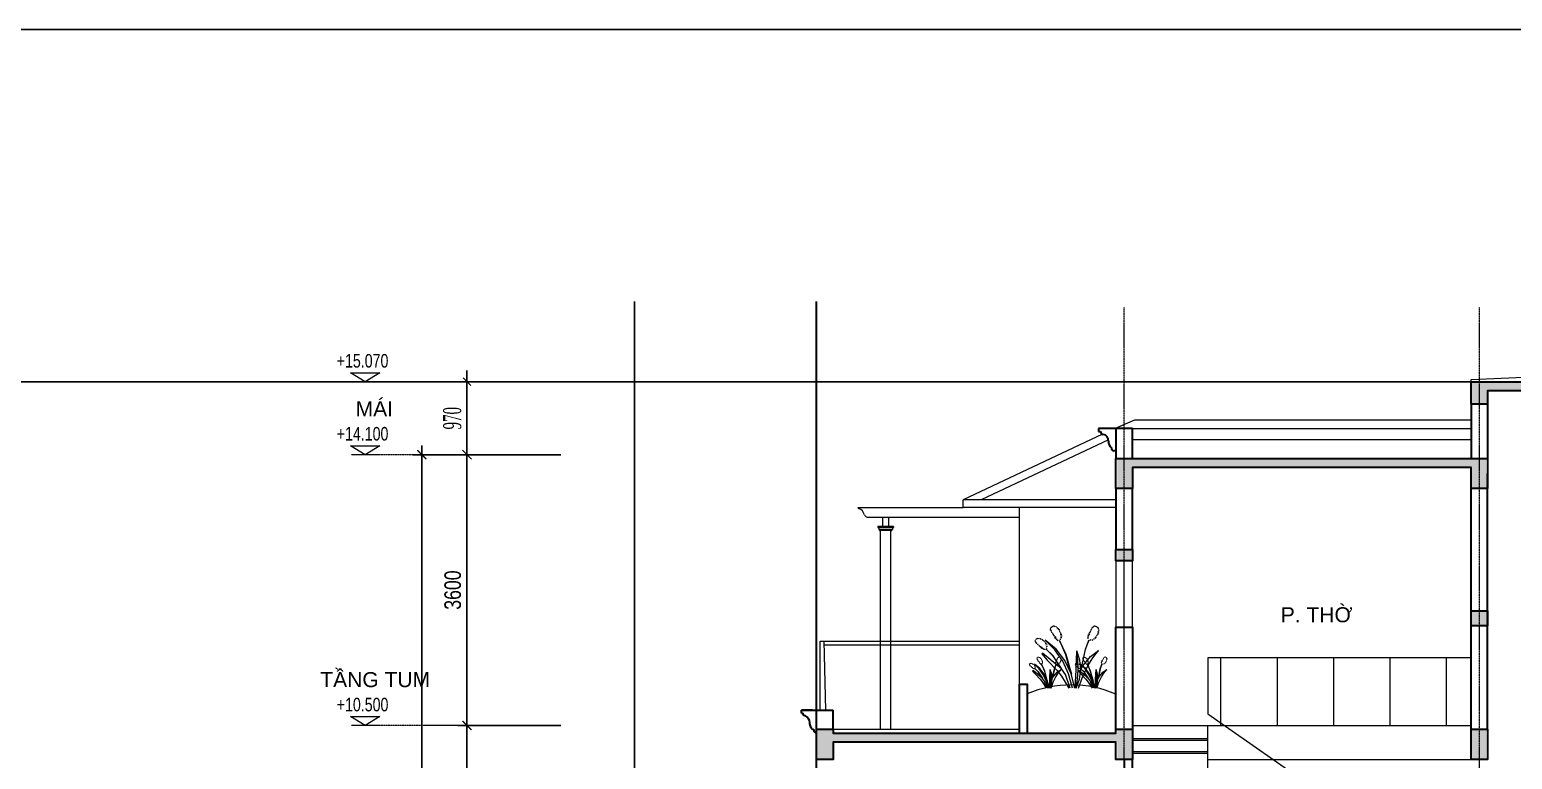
# Model space of a CAD drawing. Header units: millimetres. Extents: x -127141 to 682685, y -1234500 to 49778.
# Drawn here: x 505727 to 525432, y -9700 to 0 of the extents above; entities that cross this region are included whole.
import ezdxf
from ezdxf.enums import TextEntityAlignment as Align

# ---------------------------------------------------------------- set-up
doc = ezdxf.new("R2010")
doc.units = ezdxf.units.MM
doc.header["$MEASUREMENT"] = 0
for name, pattern in [('CENTER', [3, 1.5, -0.5, 0.5, -0.5]), ('DASHDOT', [1, 0.5, -0.25, 0, -0.25]), ('DASHDOT2', [0.5, 0.25, -0.125, 0, -0.125]), ('HIDDEN', [0.75, 0.5, -0.25])]:
    doc.linetypes.add(name, pattern=pattern)
for name, color, linetype, lineweight in [('-CENTER', 143, 'CENTER', 13), ('-CHI GIOI XD', 180, 'Continuous', 35), ('-CONCRETE', 1, 'Continuous', 35), ('-DIM', 9, 'Continuous', 13), ('-DOOR', 137, 'Continuous', 9), ('-FURNITURE', 46, 'Continuous', 9), ('-HATCH', 8, 'Continuous', 5), ('-KH', 143, 'Continuous', 13), ('-LINE1', 7, 'Continuous', 18), ('-LINE2', 252, 'Continuous', 9), ('-TEXT', 7, 'Continuous', 15), ('-TREE', 86, 'Continuous', 5), ('-WALL', 4, 'Continuous', 35), ('A-NET THAY', 125, 'Continuous', 18), ('A-TEXT', 7, 'Continuous', 18), ('A-TRUC', 251, 'DASHDOT', 5)]:
    doc.layers.add(name, color=color, linetype=linetype, lineweight=lineweight)
doc.layers.add('-RANH GIOI LO DAT', color=12, linetype='Continuous')
doc.layers.add('13. NET HATCH', color=251, linetype='Continuous')
doc.layers.add('LUOI GIONG', color=160, linetype='Continuous', plot=False)
doc.styles.add('1', font='arial.ttf')
doc.styles.add('AA - Arial - Regular', font='arial.ttf', dxfattribs={"height": 250})
doc.styles.add('AVANH', font='', dxfattribs={"width": 0.8})
doc.styles.add('ROMANSssss', font='vntimeh.shx', dxfattribs={"width": 0.55})
doc.styles.get('AVANH').set_extended_font_data('.VnAvantH')
doc.dimstyles.new('@150 NEW', dxfattribs={"dimscale": 150, "dimtxt": 1.6, "dimasz": 0.7, "dimexe": 0, "dimexo": 0, "dimgap": 0.5, "dimtad": 1, "dimdec": 0, "dimdsep": 46, "dimtxsty": 'ROMANSssss', "dimblk": 'ARCHTICK', "dimcen": 1, "dimdle": 1, "dimclrd": 8, "dimclre": 8, "dimclrt": 7, "dimadec": 0, "dimazin": 0, "dimtfac": 1, "dimtdec": 0, "dimtix": 1, "dimtmove": 2, "dimatfit": 3, "dimldrblk": 'DOT', "dimfxl": 1, "dimtolj": 1, "dimtzin": 0, "dimarcsym": 0})
doc.dimstyles.new('C_100A3', dxfattribs={"dimscale": 100, "dimtxt": 2.2, "dimasz": 1.2, "dimexe": 1.2, "dimexo": 0, "dimgap": 0.75, "dimtad": 1, "dimdec": 0, "dimzin": 0, "dimdsep": 46, "dimtxsty": 'AVANH', "dimblk": 'ARCHTICK', "dimcen": 0, "dimdle": 1.2, "dimclrd": 256, "dimclre": 256, "dimclrt": 7, "dimadec": 0, "dimazin": 0, "dimtfac": 0.0001, "dimtdec": 0, "dimtix": 1, "dimtmove": 2, "dimatfit": 3, "dimfxl": 1.8, "dimtolj": 1, "dimtzin": 0, "dimarcsym": 0})

# ---------------------------------------------------------------- blocks, each defined once
blk = doc.blocks.new('_ArchTick')
at = {"color": 0, "linetype": 'ByBlock', "const_width": 0.15}
blk.add_lwpolyline([(-0.5, -0.5), (0.5, 0.5)], dxfattribs=at)
blk = doc.blocks.new('*D222')
at = {"layer": '-DIM', "lineweight": -2, "transparency": 16777216}
for p, q in [((512785, -9250), (511419, -9250)), ((511539, -12670), (511539, -9130)), ((512785, -12550), (511419, -12550))]:
    blk.add_line(p, q, dxfattribs=at)
at = {"layer": 'Defpoints', "color": 0, "transparency": 16777216}
for p in [(511539, -9250), (512785, -9250), (512785, -12550)]:
    blk.add_point(p, dxfattribs=at)
at = {"layer": '-DIM', "lineweight": -2, "transparency": 16777216, "xscale": 119.9999999999999, "yscale": 119.9999999999999, "zscale": 119.9999999999999}
for p, rotation in [((511539, -9250), 90), ((511539, -12550), 270)]:
    blk.add_blockref('_ArchTick', p, dxfattribs=dict(at, rotation=rotation))
at = {"layer": '-DIM', "color": 7, "transparency": 16777216, "insert": (511350, -10900), "char_height": 220, "attachment_point": 5, "rotation": 90, "style": 'AVANH'}
blk.add_mtext('\\A1;3300', dxfattribs=at)
blk = doc.blocks.new('*D223')
at = {"layer": '-DIM', "lineweight": -2, "transparency": 16777216}
for p, q in [((512785, -5650), (511419, -5650)), ((511539, -9370), (511539, -5530)), ((512785, -9250), (511419, -9250))]:
    blk.add_line(p, q, dxfattribs=at)
at = {"layer": 'Defpoints', "color": 0, "transparency": 16777216}
for p in [(511539, -5650), (512785, -5650), (512785, -9250)]:
    blk.add_point(p, dxfattribs=at)
at = {"layer": '-DIM', "lineweight": -2, "transparency": 16777216, "xscale": 119.9999999999999, "yscale": 119.9999999999999, "zscale": 119.9999999999999}
for p, rotation in [((511539, -5650), 90), ((511539, -9250), 270)]:
    blk.add_blockref('_ArchTick', p, dxfattribs=dict(at, rotation=rotation))
at = {"layer": '-DIM', "color": 7, "transparency": 16777216, "insert": (511350, -7450), "char_height": 220, "attachment_point": 5, "rotation": 90, "style": 'AVANH'}
blk.add_mtext('\\A1;3600', dxfattribs=at)
blk = doc.blocks.new('*D225')
at = {"layer": '-DIM', "lineweight": -2, "transparency": 16777216}
for p, q in [((512785, -5650), (510819, -5650)), ((510939, -5530), (510939, -19870)), ((512785, -19750), (510819, -19750))]:
    blk.add_line(p, q, dxfattribs=at)
at = {"layer": 'Defpoints', "color": 0, "transparency": 16777216}
for p in [(512785, -5650), (510939, -19750), (512785, -19750)]:
    blk.add_point(p, dxfattribs=at)
at = {"layer": '-DIM', "lineweight": -2, "transparency": 16777216, "xscale": 119.9999999999999, "yscale": 119.9999999999999, "zscale": 119.9999999999999}
for p, rotation in [((510939, -5650), 90), ((510939, -19750), 270)]:
    blk.add_blockref('_ArchTick', p, dxfattribs=dict(at, rotation=rotation))
at = {"layer": '-DIM', "color": 7, "transparency": 16777216, "insert": (510750, -12700), "char_height": 220, "attachment_point": 5, "rotation": 90, "style": 'AVANH'}
blk.add_mtext('\\A1;14100', dxfattribs=at)
blk = doc.blocks.new('tree48')
for p, q in [((-342, 1055), (-362, 1055)), ((-330, 1073), (-352, 1078)), ((-322, 1082), (-333, 1090)), ((-311, 1088), (-318, 1101)), ((-298, 1092), (-304, 1110)), ((-285, 1094), (-286, 1110)), ((-268, 1082), (-269, 1098)), ((-257, 1073), (-255, 1088)), ((-248, 1056), (-242, 1074)), ((365, 1045), (346, 1057)), ((386, 1060), (368, 1072)), ((403, 1077), (388, 1091)), ((426, 1085), (415, 1102)), ((447, 1084), (440, 1106)), ((459, 1082), (460, 1096)), ((470, 1076), (477, 1088)), ((480, 1067), (492, 1082)), ((489, 1057), (501, 1065)), ((-346, 1032), (-367, 1026)), ((-341, 1008), (-360, 999)), ((-339, 983), (-360, 973)), ((-329, 960), (-348, 951)), ((-317, 938), (-332, 928)), ((-302, 914), (-318, 902)), ((-287, 902), (-300, 880)), ((-263, 880), (-276, 858)), ((-235, 865), (-248, 844)), ((-234, 1032), (-226, 1047)), ((-222, 1009), (-212, 1022)), ((-202, 861), (-215, 845)), ((-213, 993), (-200, 1003)), ((-207, 971), (-190, 984)), ((-203, 945), (-178, 963)), ((-190, 925), (-166, 939)), ((-184, 851), (-117, 682)), ((-124, 682), (-184, 851)), ((-181, 900), (-160, 911)), ((-175, 879), (-154, 886)), ((219, 595), (335, 842)), ((335, 842), (229, 595)), ((317, 926), (292, 926)), ((319, 895), (294, 895)), ((324, 958), (298, 958)), ((326, 978), (308, 985)), ((333, 864), (312, 867)), ((339, 1003), (322, 1010)), ((351, 1024), (333, 1036)), ((363, 851), (379, 836)), ((377, 867), (397, 854)), ((394, 888), (418, 874)), ((397, 689), (591, 851)), ((404, 909), (432, 897)), ((417, 678), (591, 851)), ((424, 926), (444, 918)), ((439, 942), (455, 937)), ((449, 959), (465, 956)), ((462, 981), (479, 982)), ((475, 1006), (493, 1010)), ((485, 1021), (499, 1028)), ((487, 1036), (500, 1045)), ((590, 790), (568, 798)), ((598, 807), (584, 818)), ((615, 824), (603, 836)), ((632, 840), (619, 855)), ((649, 853), (636, 869)), ((671, 860), (659, 876)), ((691, 870), (681, 887)), ((712, 872), (708, 889)), ((730, 864), (730, 885)), ((733, 790), (750, 788)), ((740, 860), (745, 871)), ((746, 800), (759, 802)), ((748, 852), (757, 860)), ((752, 813), (765, 817)), ((754, 841), (768, 850)), ((759, 830), (772, 834)), ((-212, 559), (-354, 664)), ((-255, 533), (-354, 664)), ((-168, 394), (-255, 533)), ((-98, 426), (-212, 559)), ((-56, 357), (-124, 682)), ((-117, 682), (-43, 334)), ((-26, 494), (27, 659)), ((10, 490), (27, 659)), ((40, 325), (27, 659)), ((120, 238), (219, 595)), ((229, 595), (158, 330)), ((242, 490), (397, 689)), ((277, 476), (417, 678)), ((299, 339), (638, 618)), ((302, 348), (453, 577)), ((456, 572), (318, 357)), ((453, 577), (572, 691)), ((572, 691), (456, 572)), ((569, 737), (547, 744)), ((652, 604), (553, 495)), ((576, 765), (554, 772)), ((572, 707), (555, 715)), ((594, 688), (604, 671)), ((611, 698), (625, 681)), ((631, 711), (648, 693)), ((638, 618), (652, 604)), ((646, 726), (666, 708)), ((667, 736), (683, 723)), ((685, 745), (697, 736)), ((697, 757), (710, 750)), ((715, 772), (730, 768)), ((-76, 208), (-168, 394)), ((-67, 376), (-98, 426)), ((-40, 325), (-67, 376)), ((-40, 320), (-26, 494)), ((-17, 158), (-40, 320)), ((8, 320), (10, 490)), ((18, 162), (8, 320)), ((56, 0), (40, 325)), ((127, 254), (242, 490)), ((175, 254), (277, 476)), ((228, 242), (299, 339)), ((383, 316), (303, 213)), ((553, 495), (383, 316)), ((0, 0), (-76, 208)), ((42, 0), (-17, 158)), ((40, 0), (18, 162)), ((65, 0), (127, 254)), ((109, 0), (175, 254)), ((149, 0), (228, 242)), ((303, 213), (169, 0))]:
    blk.add_line(p, q)
blk = doc.blocks.new('*D335')
at = {"layer": 'A-NET THAY', "color": 8, "lineweight": -2, "transparency": 16777216}
for p, q in [((511539, -5800), (511539, -4530)), ((512785, -4680), (511539, -4680)), ((512785, -5650), (511539, -5650))]:
    blk.add_line(p, q, dxfattribs=at)
at = {"layer": 'Defpoints', "color": 0, "transparency": 16777216}
for p in [(511539, -4680), (512785, -4680), (512785, -5650)]:
    blk.add_point(p, dxfattribs=at)
at = {"layer": 'A-NET THAY', "color": 8, "lineweight": -2, "transparency": 16777216, "xscale": 105, "yscale": 105, "zscale": 105}
for p, rotation in [((511539, -4680), 90), ((511539, -5650), 270)]:
    blk.add_blockref('_ArchTick', p, dxfattribs=dict(at, rotation=rotation))
at = {"layer": 'A-NET THAY', "color": 7, "transparency": 16777216, "insert": (511344, -5165), "char_height": 240, "attachment_point": 5, "rotation": 90, "style": 'ROMANSssss'}
blk.add_mtext('\\A1;970', dxfattribs=at)
blk = doc.blocks.new('_Dot')
at = {"color": 0, "linetype": 'ByBlock', "lineweight": -2}
blk.add_line((-0.5, 0), (-1, 0), dxfattribs=at)
at = {"color": 0, "linetype": 'ByBlock', "const_width": 0.5}
blk.add_lwpolyline([(-0.25, 0, 1), (0.25, 0, 1)], format="xyb", close=True, dxfattribs=at)

msp = doc.modelspace()

# ---------------------------------------------------------------- hatches: boundary and pattern name
at = {"layer": '13. NET HATCH'}
h = msp.add_hatch(dxfattribs=at)
h.set_pattern_fill('CHAU-01', color=256, scale=10, pattern_type=2)
h.set_pattern_definition([(50, (157083.14, 282494.605), (71.726018, -6.2752135), [7.5, -82.5]), (355, (157083.14, 282494.605), (-13.875133, 75.219213), [6, -66]), (100.4514, (157089.115, 282494.08), (57.850938, 68.943954), [6.374019, -70.114211]), (46.1842, (157083.14, 282514.605), (106.724105, -16.551901), [11.25, -123.75]), (96.6356, (157092.03, 282513.23), (93.46627, 97.411787), [9.56103, -105.1713]), (351.1842, (157083.14, 282514.6), (93.466195, 97.41186), [9, -99]), (21, (157093.14, 282509.605), (59.690705, -40.261889), [7.5, -82.5]), (326, (157093.14, 282509.605), (24.331533, 72.515005), [6, -66]), (71.4514, (157098.11, 282506.25), (84.022263, 32.25305), [6.374019, -70.114211]), (37.5, (157083.138, 282494.605), (1.2159855, 33.2893854), [0, -65.2, 0, -67, 0, -66.25]), (7.5, (157083.138, 282494.605), (26.3069537, 39.4411712), [0, -38.2, 0, -63.7, 0, -25.25]), (327.5, (157060.838, 282494.605), (53.3822436, -2.2554872), [0, -25, 0, -78, 0, -103.5]), (317.5, (157050.84, 282494.605), (58.318617, 10.0104982), [0, -32.5, 0, -51.8, 0, -73.5]), (45, (157083.14, 282494.605), (-30.0520382, 30.0520382), []), (45, (157083.14, 282506.855), (-30.0520382, 30.0520382), [])])
h.paths.add_polyline_path([(527084, -9470), (528934, -9470), (528934, -9700), (529134, -9700), (529134, -9300), (528934, -9300), (528934, -9350), (527084, -9350), (527084, -9300), (526884, -9300), (526884, -9700), (527084, -9700)])
h.paths.add_polyline_path([(527084, -16070), (528934, -16070), (528934, -16300), (529134, -16300), (529134, -15900), (528934, -15900), (528934, -15950), (527084, -15950), (527084, -15900), (526884, -15900), (526884, -16300), (527084, -16300)])
h.paths.add_polyline_path([(529134, -12600), (528934, -12600), (528934, -12650), (527084, -12650), (527084, -12600), (526884, -12600), (526884, -13000), (527084, -13000), (527084, -12770), (528934, -12770), (528934, -13000), (529134, -13000)])
h.paths.add_polyline_path([(529134, -13550), (528934, -13550), (528934, -13650), (529134, -13650)])
h.paths.add_polyline_path([(520384, -6911.4), (520384, -7061.4), (520184, -7061.4), (520184, -6911.4)])
h.paths.add_polyline_path([(524884, -4680), (527084, -4680), (527084, -4980), (526864, -4980), (526864, -4800), (525104, -4800), (525104, -4980), (524884, -4980)])
h.paths.add_polyline_path([(520184, -5700), (525084, -5700), (525084, -6100), (524884, -6100), (524884, -5820), (520384, -5820), (520384, -6100), (520184, -6100)])
h.paths.add_polyline_path([(526864, -5700), (529134, -5700), (529134, -6100), (528934, -6100), (528934, -5820), (527084, -5820), (527084, -6100), (526864, -6100)])
h.paths.add_polyline_path([(516184.2, -9300), (516404.2, -9300), (516404.2, -9350), (520184, -9350), (520184, -9300), (520384, -9300), (520384, -9700), (520184, -9700), (520184, -9470), (516404.2, -9470), (516404.2, -9700), (516184.2, -9700)])
h.paths.add_polyline_path([(528934, -6800), (529134, -6800), (529134, -6950), (528934, -6950)])
h.paths.add_polyline_path([(524884, -7725), (525084, -7725), (525084, -7925), (524884, -7925)])
h.paths.add_polyline_path([(526884, -7725), (527084, -7725), (527084, -7925), (526884, -7925)])
h.paths.add_polyline_path([(528934, -10100), (529134, -10100), (529134, -10250), (528934, -10250)])
h.paths.add_polyline_path([(524884, -9300), (525084, -9300), (525084, -9700), (524884, -9700)])
h.paths.add_polyline_path([(526884, -11025), (527084, -11025), (527084, -11225), (526884, -11225)])
h.paths.add_polyline_path([(524884, -11025), (525084, -11025), (525084, -11225), (524884, -11225)])
h.paths.add_polyline_path([(516404.2, -10100), (516184, -10100), (516184, -10250), (516404.2, -10250)])
edge = h.paths.add_edge_path()
edge.add_line((523829.2, -12018.9), (521425.4, -10348.9))
edge.add_arc((520400.7, -12106.3), 2034.3, 59.75422, 93.28903)
edge.add_line((520284, -10075.4), (520284, -9975.2))
edge.add_arc((520400.7, -12106.3), 2134.3, 59.64645, 93.13477, ccw=False)
edge.add_line((521479.3, -10264.6), (523884, -11935.3))
edge.add_arc((525086.2, -9988.5), 2288.1, 238.30465, 267.44123)
edge.add_line((524984, -12274.2), (524984, -12374.3))
edge.add_arc((525086.2, -9988.5), 2388.1, 238.23916, 267.54845, ccw=False)
h.paths.add_polyline_path([(524884, -12600), (525084, -12600), (525084, -13000), (524884, -13000)])
h.paths.add_polyline_path([(526884, -14375), (527084, -14375), (527084, -14575), (526884, -14575)])
h.paths.add_polyline_path([(524884, -14375), (525084, -14375), (525084, -14575), (524884, -14575)])
h.paths.add_polyline_path([(515183.8, -13399.6), (514983.6, -13399.6), (514983.6, -13499.6), (515183.8, -13499.6)])
h.paths.add_polyline_path([(516404.2, -13400), (516184, -13400), (516184, -13550), (516404.2, -13550)])
h.paths.add_polyline_path([(516404.2, -16650), (516184, -16650), (516184, -16800), (516404.2, -16800)])
h.paths.add_polyline_path([(517404.4, -16650), (517184, -16650), (517184, -16800), (517404.4, -16800)])
h.paths.add_polyline_path([(524884, -17950), (525084, -17950), (525084, -18150), (524884, -18150)])
h.paths.add_polyline_path([(526884, -17950), (527084, -17950), (527084, -18150), (526884, -18150)])
h.paths.add_polyline_path([(528934, -17400), (529134, -17400), (529134, -17550), (528934, -17550)])
h.paths.add_polyline_path([(516183.8, -12099.1), (516404.2, -12099.1), (516404.2, -12299.1), (516184.2, -12299.1), (516184.2, -12209.2), (515183.8, -12675.7), (515183.8, -13000), (514679.2, -13000), (514679.2, -12800.7)])
h.paths.add_polyline_path([(516184.2, -12600), (516184, -12600), (520384, -12600), (520384, -13000), (520184, -13000), (520184, -12720), (516404.2, -12720), (516404.2, -13000), (516184.2, -13000)])
edge = h.paths.add_edge_path()
edge.add_arc((520400.7, -15406.3), 2034.3, 59.75422, 93.28903)
edge.add_line((520284, -13375.4), (520284, -13275.2))
edge.add_arc((520400.7, -15406.3), 2134.3, 59.64645, 93.13477, ccw=False)
edge.add_line((521479.3, -13564.6), (523884, -15235.3))
edge.add_arc((525086.2, -13288.5), 2288.1, 238.30465, 267.44123)
edge.add_line((524984, -15574.2), (524984, -15674.3))
edge.add_arc((525086.2, -13288.5), 2388.1, 238.23916, 267.54845, ccw=False)
edge.add_line((523829.2, -15318.9), (521425.4, -13648.9))
h.paths.add_polyline_path([(524884, -15950), (525084, -15950), (525084, -16300), (524884, -16300)])
h.paths.add_polyline_path([(516404.2, -16020), (516404.2, -16300), (516184.2, -16300), (516184.2, -16070), (515184.2, -16070), (515184.2, -16270), (514984.2, -16270), (514984.2, -15950), (516184.2, -15950), (516184.2, -15900), (520384, -15900), (520384, -16300), (520184, -16300), (520184, -16020)])
edge = h.paths.add_edge_path()
edge.add_line((520284, -16793.8), (520284, -16692.5))
edge.add_arc((519869.9, -19403.7), 2742.6, 56.49027, 81.31495, ccw=False)
edge.add_line((521384, -17116.9), (523976.4, -18875.2))
edge.add_arc((525144.7, -17167.4), 2069.2, 235.62527, 265.54758)
edge.add_line((524984, -19230.3), (524984, -19330.6))
edge.add_arc((525144.7, -17167.4), 2169.2, 235.63057, 265.75322, ccw=False)
edge.add_line((523920.1, -18957.9), (521328.4, -17200))
edge.add_arc((519869.9, -19403.7), 2642.6, 56.50223, 80.9836)
h.paths.add_polyline_path([(524884, -19800), (525084, -19800), (525084, -21150), (526884, -21150), (526884, -19800), (527084, -19800), (527084, -21350), (524884, -21350)])

# ---------------------------------------------------------------- linework, layer by layer
at = {"layer": '-CENTER', "linetype": 'DASHDOT2', "ltscale": 6}
for p, q in [((512785, -4680), (510003.6, -4680)), ((512785, -5649.9), (510003.6, -5649.8)), ((512785, -9249.9), (510003.6, -9249.8))]:
    msp.add_line(p, q, dxfattribs=at)
at = {"layer": '-CHI GIOI XD', "color": 180, "linetype": 'HIDDEN', "ltscale": 10}
msp.add_lwpolyline([(516184.2, -24244.6), (516184.2, -3613.6)], dxfattribs=at)
at = {"layer": '-CONCRETE'}
for points in [[(524884, -4680), (527084, -4680), (527084, -4980), (526864, -4980), (526864, -4800), (525104, -4800), (525104, -4980), (524884, -4980)], [(520164, -5700), (525104, -5700), (525104, -6100), (524884, -6100), (524884, -5820), (520384, -5820), (520384, -6100), (520164, -6100)], [(520384, -6911.4), (520384, -7061.4), (520164, -7061.4), (520164, -6911.4)], [(524884, -7725), (525104, -7725), (525104, -7925), (524884, -7925)], [(516184.2, -9300), (516404.2, -9300), (516404.2, -9350), (520164, -9350), (520164, -9300), (520384, -9300), (520384, -9700), (520164, -9700), (520164, -9470), (516404.2, -9470), (516404.2, -9700), (516184.2, -9700)], [(524884, -9300), (525104, -9300), (525104, -9700), (524884, -9700)]]:
    msp.add_lwpolyline(points, close=True, dxfattribs=at)
at = {"layer": '-DOOR'}
for points in [[(520384, -7061.4), (520164, -7061.4), (520164, -7941.4), (520384, -7941.4)], [(516303.8, -9048.2), (516233.8, -9048.2), (516233.8, -8128.3), (516283.8, -8128.3)]]:
    msp.add_lwpolyline(points, close=True, dxfattribs=at)
for points in [[(520274, -7941.4), (520274, -7061.4)], [(516283.8, -8128.3), (518884, -8128.3)], [(516283.8, -8178.3), (518884, -8178.3)]]:
    msp.add_lwpolyline(points, dxfattribs=at)
at = {"layer": '-FURNITURE'}
for p, q in [((521384, -8350), (521384, -9096.8)), ((524884, -8350), (521384, -8350)), ((521384, -9096.8), (523884, -10833.7))]:
    msp.add_line(p, q, dxfattribs=at)
for points in [[(521559, -9212.1), (521559, -8350)], [(522309, -9250), (522309, -8350)], [(523059, -9250), (523059, -8350)], [(523809, -9250), (523809, -8350)], [(524559, -9250), (524559, -8350)], [(521559, -9250), (521559, -9218.4)]]:
    msp.add_lwpolyline(points, dxfattribs=at)
at = {"layer": '-HATCH'}
for p, q in [((520409, -5189.1), (520151.3, -5300)), ((524884, -5189.1), (520409, -5189.1)), ((519984.6, -5377.7), (518134, -6250)), ((520063.1, -5451.5), (518370.7, -6250)), ((520164, -6250), (518134, -6250)), ((518134, -6350), (518134, -6250)), ((516734.6, -6350), (518134, -6350)), ((516855.7, -6480), (518884, -6480)), ((520164, -6350), (518134, -6350)), ((517000.9, -6606.6), (517000.9, -6616.6)), ((517207.5, -6606.6), (517000.9, -6606.6)), ((517000.9, -6616.6), (517012, -6616.6)), ((517012, -6616.6), (517012, -6646.6)), ((517196.4, -6616.6), (517012, -6616.6)), ((517012, -6646.6), (517023.1, -6646.6)), ((517023.1, -6646.6), (517023.1, -6656.6)), ((517185.3, -6646.6), (517023.1, -6646.6)), ((517023.1, -6656.6), (517034.2, -6656.6)), ((517034.2, -9300), (517034.2, -6656.6)), ((517174.2, -6656.6), (517034.2, -6656.6)), ((517174.2, -6656.6), (517185.3, -6656.6)), ((517174.2, -9300), (517174.2, -6656.6)), ((517185.3, -6646.6), (517196.4, -6646.6)), ((517185.3, -6646.6), (517185.3, -6656.6)), ((517196.4, -6616.6), (517207.5, -6616.6)), ((517196.4, -6616.6), (517196.4, -6646.6)), ((517207.5, -6606.6), (517207.5, -6616.6))]:
    msp.add_line(p, q, dxfattribs=at)
for points in [[(517064.2, -6606.6), (517064.2, -6480)], [(517144.2, -6606.6), (517144.2, -6480)], [(518884, -8700), (518884, -6350)]]:
    msp.add_lwpolyline(points, dxfattribs=at)
for centre, radius, start, end in [((516751.8, -6349.1), 17.2, 182.85687, 250.54145), ((516706.4, -6476.3), 117.9, 13.02642, 70.33925), ((516865.7, -6433.9), 47.2, 199.65484, 257.7643)]:
    msp.add_arc(centre, radius, start, end, dxfattribs=at)
at = {"layer": '-KH'}
for p, q in [((510371.8, -4680), (510003.7, -4680)), ((510371.8, -5649.8), (510003.7, -5649.8)), ((510371.8, -9249.8), (510003.7, -9249.8))]:
    msp.add_line(p, q, dxfattribs=at)
for points in [[(509992.5, -4562.2), (510383, -4562.2), (510187.7, -4680)], [(509992.5, -5532), (510383, -5532), (510187.7, -5649.8)], [(509992.5, -9132), (510382.9, -9132), (510187.7, -9249.8)]]:
    msp.add_lwpolyline(points, close=True, dxfattribs=at)
for points in [[(510187.7, -4680), (510187.7, -4562.2), (509992.5, -4562.2), (510187.7, -4680)], [(510187.7, -5649.8), (510187.7, -5532), (509992.5, -5532), (510187.7, -5649.8)], [(510187.7, -9249.8), (510187.7, -9132), (509992.5, -9132), (510187.7, -9249.8)]]:
    msp.add_solid(points, dxfattribs=at)
at = {"layer": '-LINE1'}
for p, q in [((520384, -5450), (524884, -5450)), ((516403.8, -9300), (518884, -9300))]:
    msp.add_line(p, q, dxfattribs=at)
at = {"layer": '-LINE1', "lineweight": 20}
for points in [[(524884, -4680), (524884, -4650), (525984, -4600)], [(520384, -5300), (524884, -5300)]]:
    msp.add_lwpolyline(points, dxfattribs=at)
at = {"layer": '-LINE2'}
for p, q in [((520383.6, -9250), (524884, -9250)), ((520384, -9423.7), (521384, -9423.7)), ((520384, -9443.7), (521384, -9443.7)), ((520384, -9597.4), (521384, -9597.4)), ((520384, -9617.4), (521384, -9617.4))]:
    msp.add_line(p, q, dxfattribs=at)
for points in [[(521384, -9944.7), (521384, -9250)], [(521384, -9700), (524884, -9700)]]:
    msp.add_lwpolyline(points, dxfattribs=at)
at = {"layer": '-RANH GIOI LO DAT', "linetype": 'HIDDEN', "ltscale": 10}
msp.add_lwpolyline([(513763.4, -24244.6), (513763.4, -3613.6)], dxfattribs=at)
at = {"layer": '-TREE', "ltscale": 200}
msp.add_arc((519568.3, -10205), 1494.8, 66.51203, 113.00884, dxfattribs=at)
at = {"layer": '-WALL'}
for p, q in [((524884, -4980), (524884, -5700)), ((525104, -4980), (525104, -5700)), ((520384, -5300), (519934, -5300)), ((519934, -5300), (519934, -5340)), ((520384, -5500), (520384, -5300)), ((519934, -5340), (519959, -5340)), ((520164, -5600), (520134, -5600)), ((524884, -9300), (524884, -5900)), ((525104, -9300), (525104, -5900)), ((520164, -6100), (520164, -6911.4)), ((520384, -6911.4), (520384, -6100)), ((515984.5, -9048.2), (516404.2, -9048.1)), ((515984.5, -9085.7), (515984.5, -9048.2)), ((516129, -9048.2), (515984.5, -9048.2)), ((516404.2, -9300), (516404.2, -9048.1)), ((515984.5, -9085.7), (516006.7, -9085.7))]:
    msp.add_line(p, q, dxfattribs=at)
at = {"layer": '-WALL', "color": 1}
msp.add_lwpolyline([(520384, -5300), (520164, -5300), (520164, -5700), (520384, -5700)], close=True, dxfattribs=at)
at = {"layer": '-WALL'}
for points in [[(520164, -9300), (520164, -7941.4), (520384, -7941.4), (520384, -9300)], [(518884, -9350), (518884, -8700), (518984, -8700), (518984, -9350)], [(520273.6, -9700), (520273.6, -12599.9), (520383.6, -12599.9), (520383.6, -9700)]]:
    msp.add_lwpolyline(points, dxfattribs=at)
msp.add_lwpolyline([(516184.2, -9350), (516175.8, -9350, -0.284888), (516151, -9310.7, -0.229657), (516107.4, -9267.2, -0.0946631), (516095.5, -9211.5, 0.2630973), (516040, -9123.2), (516028.2, -9123.2, -0.2660476), (516010.8, -9107.6, -0.0985079), (516006.7, -9085.7)], format="xyb", dxfattribs=at)
for centre, radius, start, end in [((519998.1, -5341), 39.1, 178.52391, 265.24593), ((519980.6, -5461.9), 83.1, 354.22476, 80.14552), ((520166.3, -5477.7), 103.2, 175.86, 232.886), ((520146.3, -5559.5), 42.3, 180.62204, 253.11776)]:
    msp.add_arc(centre, radius, start, end, dxfattribs=at)
at = {"layer": 'A-TRUC', "ltscale": 3}
for p, q in [((520273.5, -23050.2, 0), (520273.5, -3688, 0)), ((524994, -23050.2, 0), (524994, -3688))]:
    msp.add_line(p, q, dxfattribs=at)
at = {"layer": 'Defpoints', "color": 2}
msp.add_ray((410697.5, -4680), (1, 0), dxfattribs=at)
at = {"layer": 'LUOI GIONG'}
msp.add_lwpolyline([(485697.5, 0), (535697.5, 0), (535697.5, -25000), (485697.5, -25000)], close=True, dxfattribs=at)

# ---------------------------------------------------------------- block references
at = {"layer": '-TREE', "ltscale": 200}
for p, xscale, yscale, zscale in [((519666.1, -8752.4, 0), -0.75, 0.75, 0.75), ((519301.4, -8752.4, 0), -0.375, 0.375, 0.375), ((519909.3, -8752.4, 0), -0.375, 0.375, 0.375)]:
    msp.add_blockref('tree48', p, dxfattribs=dict(at, xscale=xscale, yscale=yscale, zscale=zscale))

# ---------------------------------------------------------------- texts
at = {"layer": '-TEXT', "style": '1', "width": 0.75}
for s, p in [('+15.070', (509807.9, -4491.9)), ('+14.100', (509807.9, -5461.8)), ('+10.500', (509807.9, -9061.8))]:
    msp.add_text(s, height=180, dxfattribs=at).set_placement(p)
at = {"layer": 'A-TEXT', "style": 'AA - Arial - Regular'}
for s, p in [('MÁI', (510307.8, -5140)), ('TẦNG TUM', (510319.1, -8740))]:
    msp.add_text(s, height=200, dxfattribs=at).set_placement(p, align=Align.CENTER)
msp.add_text('P. THỜ', height=200, dxfattribs=at).set_placement((522354.4, -7877.6))

# ---------------------------------------------------------------- dimensions: what is measured, and where the dimension line sits
at = {"layer": '-DIM'}
for base, p1, p2, picture, middle in [((510938.6, -19750), (512785, -5649.8), (512785, -19750), '*D225', (510749.8, -12699.9)), ((511538.6, -5649.8), (512785, -9249.8), (512785, -5649.8), '*D223', (511349.8, -7449.8)), ((511538.6, -9249.8), (512785, -12550), (512785, -9249.8), '*D222', (511349.8, -10899.9))]:
    dim = msp.add_linear_dim(base=base, p1=p1, p2=p2, angle=90, dimstyle='C_100A3', dxfattribs=at)
    dim.commit()
    dim.dimension.update_dxf_attribs({"geometry": picture, "text_midpoint": middle})
at = {"layer": 'A-NET THAY'}
dim = msp.add_linear_dim(base=(511538.6, -4680), p1=(512785, -5649.8), p2=(512785, -4680), angle=90, dimstyle='@150 NEW', dxfattribs=at)
dim.commit()
dim.dimension.update_dxf_attribs({"geometry": '*D335', "text_midpoint": (511343.6, -5164.9)})

doc.saveas('drawing.dxf')
